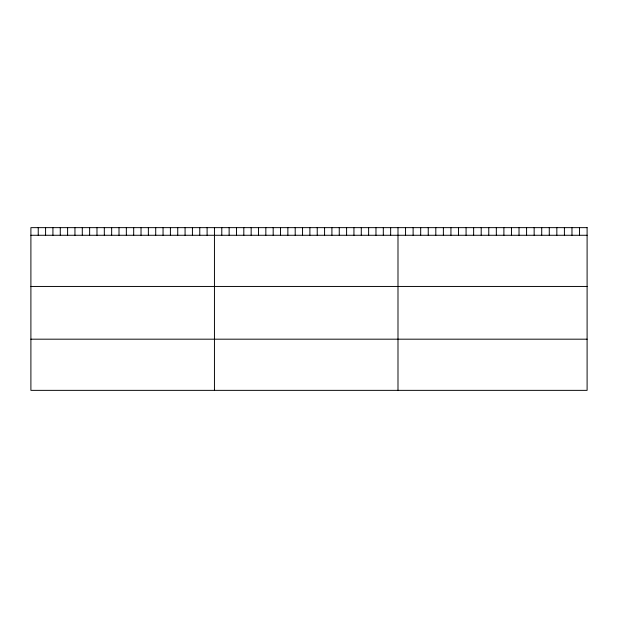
<?xml version="1.0" encoding="UTF-8"?>
<svg xmlns="http://www.w3.org/2000/svg" width="618" height="618" viewBox="0 0 618 618"><rect width="100%" height="100%" fill="white"/><g stroke="black" fill="none" stroke-linecap="round" stroke-linejoin="round"><path stroke-width="0.93" d="M30.9 235.273L587.1 235.273M30.9 286.451L587.1 286.451M30.9 339.182L587.1 339.182M579.537 227.64L579.537 235.273M571.974 227.64L571.974 235.273M564.404 227.64L564.404 235.273M556.841 227.64L556.841 235.273M549.278 227.64L549.278 235.273M541.716 227.64L541.716 235.273M534.153 227.64L534.153 235.273M526.582 227.64L526.582 235.273M519.02 227.64L519.02 235.273M511.457 227.64L511.457 235.273M503.894 227.64L503.894 235.273M496.331 227.64L496.331 235.273M488.761 227.64L488.761 235.273M481.198 227.64L481.198 235.273M473.635 227.64L473.635 235.273M466.072 227.64L466.072 235.273M458.51 227.64L458.51 235.273M450.939 227.64L450.939 235.273M443.376 227.64L443.376 235.273M435.814 227.64L435.814 235.273M428.251 227.64L428.251 235.273M420.688 227.64L420.688 235.273M413.118 227.64L413.118 235.273M405.555 227.64L405.555 235.273M397.992 227.64L397.992 390.36M390.653 227.64L390.653 235.273M383.307 227.64L383.307 235.273M375.968 227.64L375.968 235.273M368.622 227.64L368.622 235.273M361.283 227.64L361.283 235.273M353.944 227.64L353.944 235.273M346.598 227.64L346.598 235.273M339.259 227.64L339.259 235.273M331.912 227.64L331.912 235.273M324.574 227.64L324.574 235.273M317.235 227.64L317.235 235.273M309.888 227.64L309.888 235.273M302.55 227.64L302.55 235.273M295.203 227.64L295.203 235.273M287.864 227.64L287.864 235.273M280.526 227.64L280.526 235.273M273.179 227.64L273.179 235.273M265.84 227.64L265.84 235.273M258.494 227.64L258.494 235.273M251.155 227.64L251.155 235.273M243.816 227.64L243.816 235.273M236.47 227.64L236.47 235.273M229.131 227.64L229.131 235.273M221.785 227.64L221.785 235.273M214.446 227.64L214.446 390.36M207.107 227.64L207.107 235.273M199.761 227.64L199.761 235.273M192.422 227.64L192.422 235.273M185.076 227.64L185.076 235.273M177.737 227.64L177.737 235.273M170.398 227.64L170.398 235.273M163.052 227.64L163.052 235.273M155.713 227.64L155.713 235.273M148.366 227.64L148.366 235.273M141.028 227.64L141.028 235.273M133.689 227.64L133.689 235.273M126.342 227.64L126.342 235.273M119.004 227.64L119.004 235.273M111.657 227.64L111.657 235.273M104.318 227.64L104.318 235.273M96.98 227.64L96.98 235.273M89.633 227.64L89.633 235.273M82.294 227.64L82.294 235.273M74.948 227.64L74.948 235.273M67.609 227.64L67.609 235.273M60.27 227.64L60.27 235.273M52.924 227.64L52.924 235.273M45.585 227.64L45.585 235.273M38.239 227.64L38.239 235.273M587.1 227.64L30.9 227.64L30.9 390.36L587.1 390.36L587.1 227.64"/></g></svg>
